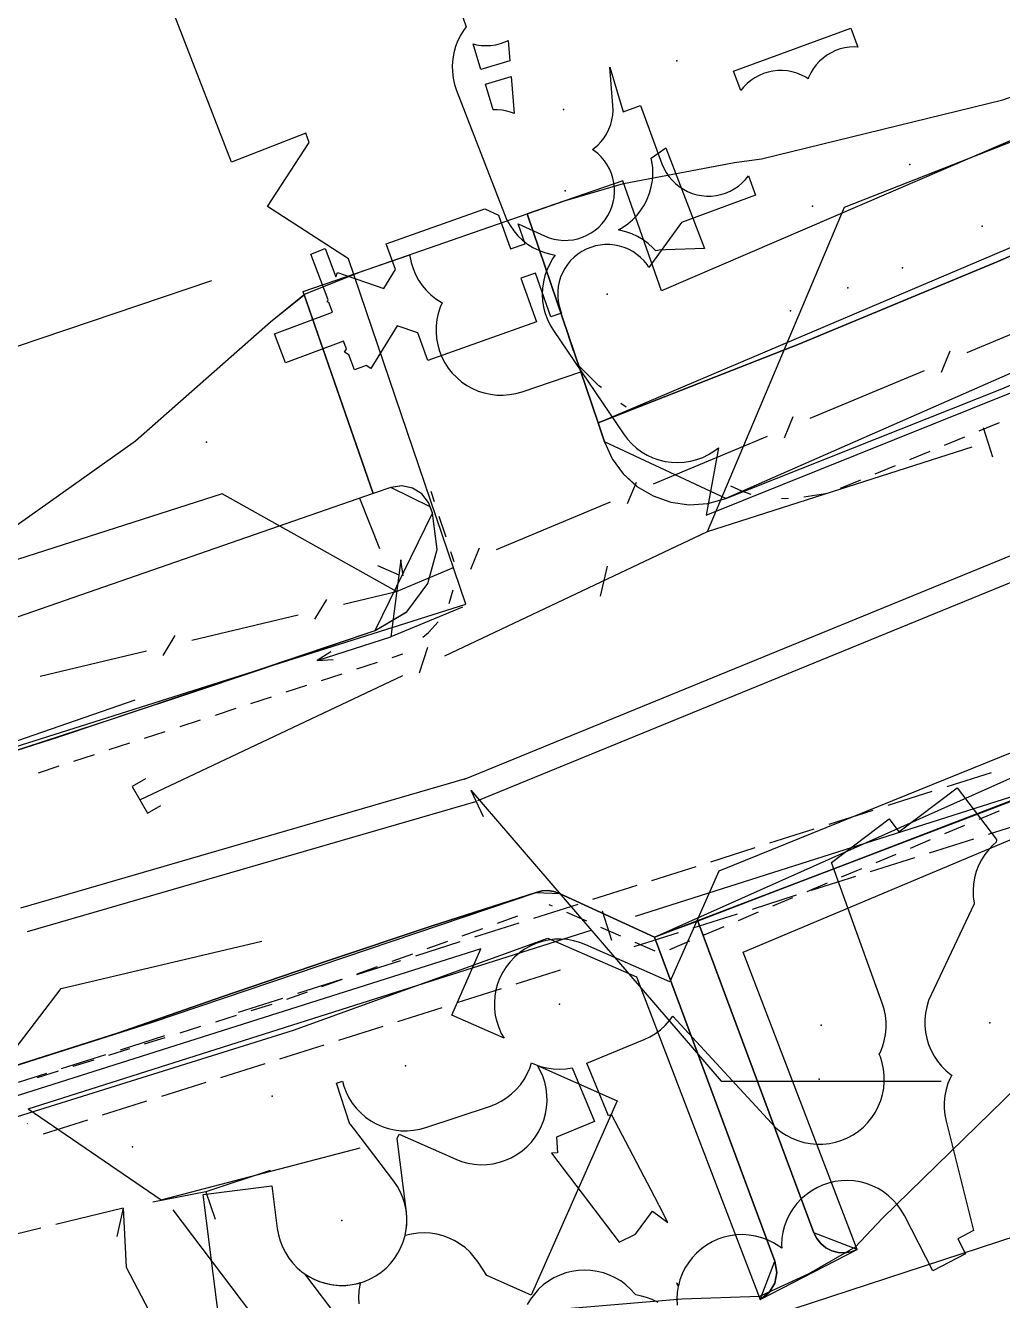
# Model space of a CAD drawing. Header units: metres. Extents: x -3782 to -2031, y 18790 to 19846.
# Drawn here: x -2331.41 to -2299.88, y 18831.63 to 18872.79 of the extents above; entities that cross this region are included whole.
import ezdxf

# ---------------------------------------------------------------- set-up
doc = ezdxf.new("R2010")
doc.units = ezdxf.units.M
for name, color, linetype in [('BENCH', 7, 'Continuous'), ('BOUNDARY', 7, 'Continuous'), ('CURB', 7, 'Continuous'), ('ELECTR_CABLE', 7, 'Continuous'), ('ELECTR_CABLE_COMM', 7, 'Continuous'), ('GAS', 7, 'Continuous'), ('GRASS', 7, 'Continuous'), ('GROUND', 7, 'Continuous'), ('OVERHEAD_POWER_LINE', 7, 'Continuous'), ('ROAD', 7, 'Continuous'), ('SEWER', 7, 'Continuous'), ('SIDEWALK_PATH', 7, 'Continuous'), ('TREE', 7, 'Continuous'), ('WATER_PIPELINE', 7, 'Continuous')]:
    doc.layers.add(name, color=color, linetype=linetype)

msp = doc.modelspace()

# ---------------------------------------------------------------- linework, layer by layer
at = {"layer": 'BENCH'}
msp.add_point((-2325.568, 18859.344), dxfattribs=at)
at = {"layer": 'BOUNDARY'}
for points in [[(-2334.767, 18854.483), (-2327.863, 18859.381), (-2323.503, 18863.228), (-2322.404, 18864.113), (-2320.598, 18864.841), (-2313.984, 18867.137), (-2312.111, 18867.686), (-2308.53, 18868.364), (-2307.656, 18868.486), (-2299.87, 18870.388), (-2292.313, 18873.059), (-2285.062, 18876.473), (-2278.188, 18880.596), (-2277.117, 18881.313), (-2275.371, 18882.247), (-2270.014, 18884.777)], [(-2266.719, 18856.689), (-2273.659, 18854.421), (-2280.364, 18851.531), (-2286.777, 18848.041), (-2292.845, 18843.981), (-2298.518, 18839.385), (-2303.749, 18834.29), (-2304.629, 18833.351), (-2306.124, 18832.483), (-2307.724, 18831.754), (-2310.227, 18831.674), (-2318.533, 18830.973), (-2326.722, 18829.413), (-2334.703, 18827.008)]]:
    msp.add_lwpolyline(points, dxfattribs=at)
at = {"layer": 'CURB'}
for points in [[(-2273.707, 18872.958), (-2308.808, 18857.517)], [(-2312.931, 18859.961), (-2287.317, 18870.857)], [(-2311.114, 18843.361), (-2257.576, 18867.274)], [(-2315.224, 18866.706), (-2312.931, 18859.961)], [(-2313.722, 18862.288), (-2313.888, 18862.776)], [(-2312.902, 18861.163), (-2313.556, 18861.799)], [(-2312.823, 18861.099), (-2312.902, 18861.163)], [(-2312.029, 18860.467), (-2312.194, 18860.587)], [(-2308.808, 18857.517), (-2312.724, 18859.352), (-2312.931, 18859.961)], [(-2299.984, 18859.964), (-2300.642, 18859.692)], [(-2301.104, 18859.501), (-2301.762, 18859.229)], [(-2302.224, 18859.038), (-2302.881, 18858.766)], [(-2303.343, 18858.575), (-2304.001, 18858.303)], [(-2320.128, 18853.255), (-2318.279, 18857.051), (-2318.347, 18857.251), (-2319.616, 18857.876), (-2320.191, 18857.681)], [(-2308.292, 18857.759), (-2308.644, 18857.921)], [(-2304.463, 18858.112), (-2305.121, 18857.84)], [(-2318.209, 18857.417), (-2318.317, 18857.751)], [(-2307.986, 18857.652), (-2308.292, 18857.759)], [(-2306.79, 18857.52), (-2307.006, 18857.509)], [(-2305.588, 18857.666), (-2306.292, 18857.566)], [(-2317.84, 18856.274), (-2318.056, 18856.942)], [(-2317.581, 18855.471), (-2317.687, 18855.799)], [(-2317.736, 18854.134), (-2317.606, 18854.568)], [(-2373.252, 18836.076), (-2330.309, 18849.841), (-2320.128, 18853.255)], [(-2318.406, 18853.195), (-2318.094, 18853.538)], [(-2318.588, 18853.043), (-2318.406, 18853.195)], [(-2319.575, 18852.391), (-2319.229, 18852.504)], [(-2320.717, 18852.019), (-2320.05, 18852.236)], [(-2321.859, 18851.647), (-2321.192, 18851.864)], [(-2323, 18851.274), (-2322.334, 18851.492)], [(-2324.142, 18850.902), (-2323.476, 18851.119)], [(-2326.426, 18850.157), (-2325.76, 18850.375)], [(-2325.284, 18850.53), (-2324.618, 18850.747)], [(-2327.568, 18849.785), (-2326.901, 18850.002)], [(-2328.71, 18849.413), (-2328.043, 18849.63)], [(-2329.852, 18849.04), (-2329.185, 18849.258)], [(-2330.994, 18848.668), (-2330.327, 18848.886)], [(-2300, 18847.43), (-2300.64, 18847.16)], [(-2299.991, 18847.434), (-2300, 18847.43)], [(-2301.101, 18846.966), (-2301.75, 18846.693)], [(-2302.211, 18846.499), (-2302.86, 18846.225)], [(-2303.321, 18846.031), (-2303.97, 18845.758)], [(-2304.431, 18845.564), (-2305.08, 18845.291)], [(-2305.541, 18845.097), (-2306.19, 18844.823)], [(-2370.322, 18826.934), (-2327.348, 18840.604), (-2314.929, 18844.804), (-2314.175, 18844.77), (-2311.114, 18843.361)], [(-2306.651, 18844.629), (-2307.3, 18844.356)], [(-2314.399, 18844.353), (-2314.515, 18844.404)], [(-2315.529, 18844.037), (-2316.191, 18843.798)], [(-2313.296, 18843.871), (-2313.941, 18844.153)], [(-2304.569, 18833.276), (-2305.966, 18833.816), (-2309.708, 18843.876)], [(-2307.761, 18844.162), (-2308.41, 18843.888)], [(-2316.662, 18843.628), (-2317.324, 18843.388)], [(-2312.193, 18843.388), (-2312.838, 18843.67)], [(-2307.701, 18831.657), (-2307.223, 18832.894), (-2311.114, 18843.361)], [(-2308.871, 18843.694), (-2309.52, 18843.421)], [(-2317.794, 18843.218), (-2318.457, 18842.979)], [(-2311.089, 18842.905), (-2311.735, 18843.187)], [(-2309.98, 18843.227), (-2310.63, 18842.953)], [(-2318.927, 18842.809), (-2319.589, 18842.569)], [(-2320.059, 18842.399), (-2320.722, 18842.16)], [(-2321.192, 18841.99), (-2321.854, 18841.75)], [(-2322.324, 18841.58), (-2322.987, 18841.34)], [(-2323.463, 18841.187), (-2324.135, 18840.977)], [(-2324.612, 18840.827), (-2325.284, 18840.617)], [(-2326.911, 18840.108), (-2327.583, 18839.898)], [(-2325.761, 18840.468), (-2326.434, 18840.258)], [(-2328.06, 18839.749), (-2328.733, 18839.539)], [(-2329.21, 18839.389), (-2329.882, 18839.179)], [(-2330.359, 18839.03), (-2331.032, 18838.82)]]:
    msp.add_lwpolyline(points, dxfattribs=at)
at = {"layer": 'ELECTR_CABLE'}
for points in [[(-2320.185, 18829.563), (-2322.398, 18832.489), (-2322.264, 18832.401), (-2322.081, 18832.306), (-2321.89, 18832.229), (-2321.692, 18832.171), (-2321.49, 18832.133), (-2321.284, 18832.114), (-2321.078, 18832.116), (-2320.873, 18832.139), (-2320.672, 18832.181), (-2320.475, 18832.243), (-2320.285, 18832.323), (-2320.105, 18832.422), (-2319.934, 18832.538), (-2319.776, 18832.671), (-2319.632, 18832.818), (-2319.503, 18832.978), (-2319.39, 18833.151), (-2319.295, 18833.334), (-2319.218, 18833.525), (-2319.16, 18833.723), (-2319.122, 18833.925), (-2319.103, 18834.13), (-2319.106, 18834.336), (-2319.128, 18834.541), (-2319.17, 18834.743), (-2319.232, 18834.94), (-2319.312, 18835.129), (-2319.411, 18835.31), (-2319.528, 18835.48), (-2320.785, 18837.141), (-2320.917, 18837.299), (-2320.94, 18837.322), (-2321.377, 18838.642), (-2321.186, 18838.705), (-2321.141, 18838.544), (-2321.067, 18838.352), (-2320.974, 18838.168), (-2320.864, 18837.994), (-2320.737, 18837.832), (-2320.594, 18837.682), (-2320.438, 18837.548), (-2320.27, 18837.43), (-2320.09, 18837.328), (-2319.902, 18837.245), (-2319.706, 18837.18), (-2319.505, 18837.135), (-2319.3, 18837.11), (-2319.094, 18837.105), (-2318.889, 18837.121), (-2318.686, 18837.156), (-2318.487, 18837.211), (-2316.433, 18837.892), (-2316.241, 18837.967), (-2316.057, 18838.059), (-2315.883, 18838.17), (-2315.721, 18838.297), (-2315.572, 18838.439), (-2315.437, 18838.595), (-2315.319, 18838.764), (-2315.217, 18838.943), (-2315.134, 18839.132), (-2315.079, 18839.299), (-2314.983, 18839.254), (-2314.789, 18839.184), (-2314.589, 18839.134), (-2314.385, 18839.104), (-2314.18, 18839.094), (-2313.974, 18839.104), (-2313.77, 18839.134), (-2313.77, 18839.134), (-2313.052, 18837.402), (-2314.269, 18836.898), (-2314.242, 18836.399), (-2314.431, 18836.389), (-2312.253, 18833.51), (-2311.719, 18833.768), (-2311.175, 18834.514), (-2310.675, 18834.15), (-2310.962, 18834.699), (-2310.994, 18834.73), (-2310.984, 18834.74), (-2312.494, 18837.633), (-2312.59, 18837.594), (-2313.292, 18839.289), (-2311.444, 18840.054), (-2311.258, 18840.142), (-2311.081, 18840.248), (-2310.916, 18840.371), (-2310.763, 18840.509), (-2310.625, 18840.662), (-2310.518, 18840.807), (-2307.336, 18837.35), (-2307.189, 18837.205), (-2307.029, 18837.076), (-2306.857, 18836.962), (-2306.674, 18836.867), (-2306.483, 18836.789), (-2306.286, 18836.731), (-2306.083, 18836.692), (-2305.878, 18836.674), (-2305.672, 18836.675), (-2305.467, 18836.697), (-2305.265, 18836.739), (-2305.068, 18836.8), (-2304.879, 18836.88), (-2304.698, 18836.979), (-2304.527, 18837.095), (-2304.369, 18837.227), (-2304.224, 18837.373), (-2304.095, 18837.534), (-2303.981, 18837.706), (-2303.886, 18837.888), (-2303.808, 18838.079), (-2303.75, 18838.277), (-2303.711, 18838.479), (-2303.693, 18838.685), (-2303.694, 18838.891), (-2303.716, 18839.096), (-2303.758, 18839.298), (-2303.819, 18839.494), (-2303.855, 18839.579), (-2303.831, 18839.624), (-2303.753, 18839.814), (-2303.693, 18840.012), (-2303.654, 18840.214), (-2303.634, 18840.419), (-2303.635, 18840.625), (-2303.656, 18840.83), (-2303.696, 18841.032), (-2303.757, 18841.229), (-2305.397, 18845.771), (-2303.535, 18847.18), (-2303.219, 18846.762), (-2301.34, 18848.184), (-2300.071, 18846.506), (-2300.074, 18846.489), (-2300.08, 18846.423), (-2300.179, 18846.337), (-2300.321, 18846.188), (-2300.447, 18846.025), (-2300.557, 18845.851), (-2300.65, 18845.666), (-2300.723, 18845.474), (-2300.778, 18845.275), (-2300.813, 18845.072), (-2300.828, 18844.867), (-2300.822, 18844.661), (-2300.797, 18844.456), (-2300.791, 18844.43), (-2302.182, 18841.498), (-2302.261, 18841.308), (-2302.321, 18841.111), (-2302.362, 18840.908), (-2302.382, 18840.703), (-2302.382, 18840.497), (-2302.363, 18840.292), (-2302.323, 18840.09), (-2302.263, 18839.893), (-2302.184, 18839.702), (-2302.087, 18839.52), (-2301.973, 18839.349), (-2301.843, 18839.189), (-2301.697, 18839.044), (-2301.538, 18838.913), (-2301.518, 18838.899), (-2301.559, 18838.823), (-2301.638, 18838.633), (-2301.698, 18838.436), (-2301.738, 18838.234), (-2301.758, 18838.029), (-2301.758, 18837.823), (-2301.738, 18837.617), (-2301.698, 18837.415), (-2300.816, 18833.89), (-2301.321, 18833.614), (-2301.073, 18833.134), (-2302.125, 18832.589), (-2303.044, 18834.366), (-2303.148, 18834.544), (-2303.268, 18834.711), (-2303.405, 18834.866), (-2303.556, 18835.006), (-2303.719, 18835.131), (-2303.895, 18835.239), (-2304.08, 18835.33), (-2304.273, 18835.402), (-2304.472, 18835.455), (-2304.676, 18835.488), (-2304.881, 18835.501), (-2305.087, 18835.493), (-2305.291, 18835.466), (-2305.492, 18835.418), (-2305.687, 18835.351), (-2305.874, 18835.266), (-2306.053, 18835.162), (-2306.22, 18835.042), (-2306.374, 18834.905), (-2306.515, 18834.755), (-2306.64, 18834.591), (-2306.748, 18834.415), (-2306.839, 18834.23), (-2306.911, 18834.037), (-2306.963, 18833.838), (-2306.996, 18833.635), (-2307.009, 18833.429), (-2307.005, 18833.314), (-2307.097, 18833.384), (-2307.273, 18833.493), (-2307.458, 18833.583), (-2307.651, 18833.655), (-2307.85, 18833.708), (-2308.054, 18833.741), (-2308.259, 18833.754), (-2308.465, 18833.747), (-2308.67, 18833.719), (-2308.87, 18833.672), (-2309.065, 18833.605), (-2309.252, 18833.519), (-2309.431, 18833.416), (-2309.598, 18833.295), (-2309.752, 18833.159), (-2309.893, 18833.008), (-2310.018, 18832.844), (-2310.126, 18832.669), (-2310.217, 18832.484), (-2310.289, 18832.291), (-2310.338, 18832.105), (-2310.368, 18832.163), (-2310.398, 18832.185), (-2310.344, 18832.074), (-2310.374, 18831.888), (-2310.387, 18831.682), (-2310.38, 18831.476)], [(-2323.514, 18835.827), (-2325.588, 18835.139)], [(-2325.588, 18835.139), (-2327.305, 18834.799)], [(-2325.588, 18835.139), (-2325.29, 18834.254)], [(-2328.261, 18834.609), (-2330.432, 18834.082)], [(-2328.261, 18834.609), (-2328.463, 18833.697)], [(-2328.261, 18834.609), (-2328.159, 18832.698)], [(-2321.63, 18827.92), (-2326.649, 18834.554)], [(-2330.918, 18833.964), (-2333.089, 18833.437)], [(-2328.159, 18832.698), (-2325.001, 18826.65)], [(-2310.996, 18831.566), (-2311.181, 18831.657), (-2311.374, 18831.729), (-2311.574, 18831.782), (-2311.713, 18831.805), (-2311.743, 18831.844), (-2311.881, 18831.996), (-2312.034, 18832.134), (-2312.2, 18832.257), (-2312.377, 18832.362), (-2312.564, 18832.45), (-2312.758, 18832.519), (-2312.958, 18832.568), (-2313.162, 18832.598), (-2313.368, 18832.608), (-2313.574, 18832.597), (-2313.777, 18832.566), (-2313.977, 18832.516), (-2314.171, 18832.446), (-2314.357, 18832.358), (-2314.534, 18832.251), (-2314.699, 18832.128), (-2314.851, 18831.989), (-2314.989, 18831.836), (-2315.112, 18831.67), (-2315.217, 18831.493)]]:
    msp.add_lwpolyline(points, dxfattribs=at)
at = {"layer": 'ELECTR_CABLE_COMM'}
for points in [[(-2301.016, 18862.236), (-2297.336, 18863.778)], [(-2301.85, 18861.599), (-2301.566, 18862.293)], [(-2306.081, 18860.114), (-2302.4, 18861.656)], [(-2306.914, 18859.478), (-2306.63, 18860.171)], [(-2311.145, 18857.992), (-2307.464, 18859.535)], [(-2311.979, 18857.356), (-2311.695, 18858.049)], [(-2325.069, 18857.666), (-2332.52, 18855.287)], [(-2319.433, 18854.52), (-2325.069, 18857.666)], [(-2320.637, 18857.526), (-2319.986, 18855.902)], [(-2316.209, 18855.871), (-2312.528, 18857.413)], [(-2317.043, 18855.234), (-2316.759, 18855.928)], [(-2320.052, 18855.353), (-2319.363, 18855.058)], [(-2319.433, 18854.52), (-2317.593, 18855.291)], [(-2321.152, 18854.112), (-2319.433, 18854.52)], [(-2322.078, 18853.619), (-2321.685, 18854.258)], [(-2326.049, 18852.949), (-2322.611, 18853.765)], [(-2326.975, 18852.456), (-2326.582, 18853.095)], [(-2330.945, 18851.786), (-2327.508, 18852.602)]]:
    msp.add_lwpolyline(points, dxfattribs=at)
at = {"layer": 'GAS'}
for points in [[(-2304.775, 18872.705), (-2304.551, 18872.095), (-2304.654, 18872.1), (-2304.811, 18872.093), (-2304.966, 18872.07), (-2305.119, 18872.033), (-2305.267, 18871.98), (-2305.409, 18871.913), (-2305.544, 18871.833), (-2305.67, 18871.74), (-2305.787, 18871.635), (-2305.892, 18871.519), (-2305.986, 18871.393), (-2306.067, 18871.258), (-2306.135, 18871.117), (-2306.152, 18871.07), (-2306.229, 18871.12), (-2306.368, 18871.193), (-2306.513, 18871.252), (-2306.664, 18871.296), (-2306.818, 18871.325), (-2306.975, 18871.339), (-2307.132, 18871.338), (-2307.288, 18871.321), (-2307.441, 18871.289), (-2307.591, 18871.242), (-2307.736, 18871.181), (-2307.874, 18871.105), (-2308.003, 18871.017), (-2308.124, 18870.916), (-2308.234, 18870.804), (-2308.328, 18870.688), (-2308.558, 18871.312)], [(-2316.713, 18871.371), (-2316.964, 18872.198), (-2316.86, 18872.172), (-2316.705, 18872.149), (-2316.548, 18872.141), (-2316.391, 18872.149), (-2316.236, 18872.172), (-2316.084, 18872.21), (-2315.936, 18872.263), (-2315.838, 18872.309), (-2315.784, 18871.652)], [(-2321.395, 18864.675), (-2321.346, 18864.817), (-2319.849, 18864.303), (-2319.472, 18864.914), (-2319.767, 18865.747), (-2316.592, 18866.872), (-2316.147, 18866.67), (-2315.759, 18865.576), (-2315.288, 18865.743), (-2315.515, 18866.384), (-2314.659, 18865.996), (-2314.513, 18865.938), (-2314.362, 18865.895), (-2314.207, 18865.867), (-2314.051, 18865.854), (-2313.894, 18865.856), (-2313.738, 18865.874), (-2313.584, 18865.907), (-2313.435, 18865.955), (-2313.291, 18866.018), (-2313.153, 18866.094), (-2313.024, 18866.183), (-2312.904, 18866.285), (-2312.795, 18866.397), (-2312.698, 18866.52), (-2312.612, 18866.652), (-2312.541, 18866.792), (-2312.483, 18866.938), (-2312.44, 18867.089), (-2312.412, 18867.243), (-2312.399, 18867.4), (-2312.401, 18867.557), (-2312.419, 18867.713), (-2312.452, 18867.866), (-2312.5, 18868.016), (-2312.563, 18868.16), (-2312.639, 18868.297), (-2312.728, 18868.426), (-2312.83, 18868.546), (-2312.943, 18868.655), (-2313.066, 18868.753), (-2313.113, 18868.784), (-2313.053, 18868.826), (-2312.935, 18868.93), (-2312.828, 18869.044), (-2312.733, 18869.169), (-2312.65, 18869.302), (-2312.581, 18869.443), (-2312.525, 18869.59), (-2312.485, 18869.742), (-2312.459, 18869.897), (-2312.449, 18870.054), (-2312.454, 18870.21), (-2312.556, 18871.446), (-2312.119, 18870.002), (-2311.561, 18870.207), (-2310.87, 18868.33), (-2310.809, 18868.186), (-2310.733, 18868.048), (-2310.645, 18867.918), (-2310.544, 18867.798), (-2310.432, 18867.688), (-2310.31, 18867.589), (-2310.179, 18867.503), (-2310.04, 18867.43), (-2309.894, 18867.372), (-2309.743, 18867.327), (-2309.589, 18867.298), (-2309.433, 18867.284), (-2309.276, 18867.286), (-2309.12, 18867.302), (-2308.966, 18867.334), (-2308.816, 18867.381), (-2308.671, 18867.443), (-2308.534, 18867.518), (-2308.404, 18867.606), (-2308.283, 18867.707), (-2308.173, 18867.819), (-2308.079, 18867.936), (-2307.849, 18867.311), (-2310.241, 18866.431), (-2311.288, 18864.981), (-2311.347, 18865.07), (-2311.446, 18865.192), (-2311.557, 18865.303), (-2311.678, 18865.403), (-2311.808, 18865.491), (-2311.946, 18865.565), (-2312.091, 18865.626), (-2312.241, 18865.672), (-2312.395, 18865.703), (-2312.552, 18865.719), (-2312.709, 18865.719), (-2312.865, 18865.704), (-2313.019, 18865.674), (-2313.169, 18865.629), (-2313.315, 18865.569), (-2313.453, 18865.496), (-2313.584, 18865.409), (-2313.706, 18865.31), (-2313.817, 18865.199), (-2313.917, 18865.078), (-2314.005, 18864.948), (-2314.079, 18864.809), (-2314.14, 18864.664), (-2314.186, 18864.514), (-2314.217, 18864.36), (-2314.233, 18864.204), (-2314.233, 18864.047), (-2314.218, 18863.891), (-2314.188, 18863.737), (-2314.143, 18863.586), (-2314.114, 18863.506), (-2314.453, 18863.386), (-2314.954, 18864.8), (-2315.425, 18864.633), (-2314.924, 18863.219), (-2318.431, 18861.976), (-2318.747, 18862.867), (-2319.416, 18863.097), (-2320.263, 18861.721), (-2320.414, 18861.814), (-2320.794, 18861.67), (-2320.98, 18862.162), (-2321.115, 18862.245), (-2321.051, 18862.349), (-2321.148, 18862.605), (-2323.018, 18861.899), (-2323.372, 18862.834), (-2321.501, 18863.541), (-2321.619, 18863.853), (-2321.671, 18863.871), (-2321.649, 18863.934), (-2322.208, 18865.412), (-2321.74, 18865.588)], [(-2316.568, 18870.892), (-2315.742, 18871.142), (-2315.644, 18869.952), (-2315.724, 18869.984), (-2315.875, 18870.027), (-2316.029, 18870.055), (-2316.186, 18870.068), (-2316.318, 18870.066)]]:
    msp.add_lwpolyline(points, close=True, dxfattribs=at)
at = {"layer": 'GRASS'}
for points in [[(-2287.317, 18870.857), (-2288.685, 18873.525), (-2291.434, 18872.412), (-2298.934, 18869.374), (-2310.886, 18864.226), (-2312.133, 18867.779), (-2315.224, 18866.706), (-2312.931, 18859.961), (-2306.453, 18862.508), (-2300.024, 18865.173), (-2293.645, 18867.957)], [(-2292.441, 18849.528), (-2282.503, 18853.831), (-2264.819, 18862.57), (-2265.135, 18863.334), (-2276.059, 18857.979), (-2287.134, 18852.948), (-2298.353, 18848.246), (-2309.708, 18843.876), (-2305.966, 18833.816), (-2305.871, 18833.626), (-2305.74, 18833.462), (-2305.578, 18833.329), (-2305.389, 18833.232), (-2305.184, 18833.177), (-2304.974, 18833.166), (-2304.767, 18833.199), (-2304.569, 18833.276), (-2308.252, 18842.87)]]:
    msp.add_lwpolyline(points, close=True, dxfattribs=at)
msp.add_lwpolyline([(-2342.141, 18834.297), (-2322.763, 18840.358), (-2314.55, 18843.328), (-2311.696, 18842.074), (-2307.701, 18831.657), (-2307.412, 18831.881), (-2307.228, 18832.185), (-2307.16, 18832.533), (-2307.223, 18832.894), (-2311.114, 18843.361), (-2314.175, 18844.77), (-2314.359, 18844.834), (-2314.549, 18844.86), (-2314.741, 18844.851), (-2314.929, 18844.804), (-2318.32, 18843.709), (-2321.703, 18842.586), (-2325.076, 18841.436), (-2328.439, 18840.257), (-2370.322, 18826.934)], dxfattribs=at)
at = {"layer": 'GROUND'}
msp.add_lwpolyline([(-2313.984, 18867.137), (-2312.111, 18867.686), (-2308.53, 18868.364), (-2307.656, 18868.486), (-2299.87, 18870.388), (-2292.313, 18873.059), (-2285.062, 18876.473), (-2278.188, 18880.596), (-2277.124, 18881.309), (-2274.955, 18876.938), (-2277.655, 18875.562), (-2280.357, 18874.212), (-2283.07, 18872.883), (-2285.793, 18871.577), (-2286.524, 18871.215), (-2287.311, 18870.845), (-2293.645, 18867.957), (-2300.024, 18865.173), (-2306.453, 18862.508), (-2312.931, 18859.961), (-2315.224, 18866.706)], close=True, dxfattribs=at)
for points in [[(-2334.767, 18854.483), (-2327.863, 18859.381), (-2323.503, 18863.228), (-2322.419, 18864.1), (-2320.191, 18857.681), (-2332.717, 18853.333)], [(-2370.322, 18826.934), (-2328.439, 18840.257), (-2325.076, 18841.436), (-2321.703, 18842.586), (-2318.32, 18843.709), (-2314.929, 18844.804), (-2314.741, 18844.851), (-2314.549, 18844.86), (-2314.359, 18844.834), (-2314.175, 18844.77), (-2311.114, 18843.361), (-2299.395, 18847.826), (-2287.82, 18852.646), (-2276.397, 18857.816), (-2265.135, 18863.334)], [(-2298.518, 18839.385), (-2303.749, 18834.29), (-2304.629, 18833.351), (-2304.938, 18833.172), (-2304.974, 18833.166), (-2305.184, 18833.177), (-2305.389, 18833.232), (-2305.578, 18833.329), (-2305.74, 18833.462), (-2305.871, 18833.626), (-2305.966, 18833.816), (-2309.708, 18843.876), (-2310.059, 18843.747), (-2310.411, 18843.618), (-2310.763, 18843.489), (-2311.114, 18843.361), (-2307.223, 18832.894), (-2307.16, 18832.533), (-2307.228, 18832.185), (-2307.4, 18831.902), (-2307.724, 18831.754), (-2310.227, 18831.674), (-2318.533, 18830.973)]]:
    msp.add_lwpolyline(points, dxfattribs=at)
at = {"layer": 'OVERHEAD_POWER_LINE'}
for points in [[(-2319.295, 18855.538), (-2319.617, 18853.059)], [(-2319.226, 18855.026), (-2319.295, 18855.538)], [(-2317.307, 18854.014), (-2319.617, 18853.059)], [(-2321.996, 18852.29), (-2319.617, 18853.059)], [(-2321.562, 18852.571), (-2321.996, 18852.29)], [(-2321.996, 18852.29), (-2321.478, 18852.317)], [(-2300, 18833.536), (-2282.747, 18839.187)], [(-2369.972, 18810.622), (-2300, 18833.536)]]:
    msp.add_lwpolyline(points, dxfattribs=at)
at = {"layer": 'ROAD'}
for points in [[(-2373.259, 18836.095), (-2331.399, 18849.492), (-2328.576, 18850.415), (-2328.575, 18850.415), (-2325.756, 18851.349), (-2322.94, 18852.296), (-2320.13, 18853.255), (-2320.128, 18853.255), (-2319.111, 18853.857), (-2319.109, 18853.86), (-2318.424, 18854.771), (-2318.422, 18854.775), (-2318.127, 18855.875), (-2318.127, 18855.879), (-2318.279, 18857.051), (-2318.28, 18857.053), (-2318.402, 18857.39), (-2318.403, 18857.393), (-2318.623, 18857.672), (-2318.625, 18857.675), (-2318.919, 18857.856), (-2318.922, 18857.857), (-2319.26, 18857.928), (-2319.263, 18857.928), (-2319.615, 18857.877), (-2319.617, 18857.876), (-2320.19, 18857.682), (-2320.191, 18857.681), (-2320.192, 18857.682), (-2322.453, 18864.196), (-2322.453, 18864.197), (-2322.452, 18864.198), (-2319.012, 18865.392), (-2319.007, 18865.342), (-2318.965, 18865.14), (-2318.904, 18864.943), (-2318.824, 18864.754), (-2318.725, 18864.572), (-2318.609, 18864.402), (-2318.478, 18864.244), (-2318.331, 18864.099), (-2318.17, 18863.969), (-2317.998, 18863.856), (-2317.965, 18863.839), (-2318.027, 18863.694), (-2318.09, 18863.498), (-2318.134, 18863.297), (-2318.157, 18863.092), (-2318.16, 18862.886), (-2318.143, 18862.681), (-2318.106, 18862.478), (-2318.05, 18862.28), (-2317.974, 18862.088), (-2317.88, 18861.905), (-2317.768, 18861.732), (-2317.64, 18861.57), (-2317.496, 18861.422), (-2317.339, 18861.289), (-2317.17, 18861.172), (-2316.989, 18861.072), (-2316.8, 18860.99), (-2316.604, 18860.927), (-2316.403, 18860.884), (-2316.198, 18860.86), (-2315.992, 18860.857), (-2315.786, 18860.874), (-2315.584, 18860.911), (-2315.386, 18860.967), (-2313.492, 18861.611), (-2312.931, 18859.961), (-2312.725, 18859.353), (-2312.724, 18859.352), (-2312.473, 18858.802), (-2312.472, 18858.8), (-2312.12, 18858.317), (-2312.118, 18858.316), (-2311.677, 18857.913), (-2311.676, 18857.912), (-2311.158, 18857.602), (-2311.156, 18857.601), (-2310.586, 18857.401), (-2310.584, 18857.401), (-2309.992, 18857.32), (-2309.99, 18857.32), (-2309.393, 18857.358), (-2309.391, 18857.358), (-2308.809, 18857.517), (-2308.807, 18857.517), (-2299.897, 18861.063), (-2291.074, 18864.82)], [(-2265.135, 18863.334), (-2276.397, 18857.817), (-2276.397, 18857.816), (-2287.82, 18852.646), (-2299.395, 18847.826), (-2311.114, 18843.361), (-2311.115, 18843.361), (-2314.175, 18844.77), (-2314.176, 18844.77), (-2314.358, 18844.833), (-2314.36, 18844.834), (-2314.548, 18844.861), (-2314.55, 18844.861), (-2314.74, 18844.851), (-2314.742, 18844.851), (-2314.929, 18844.804), (-2318.321, 18843.709), (-2321.703, 18842.587), (-2321.703, 18842.586), (-2325.076, 18841.436), (-2328.439, 18840.257), (-2370.322, 18826.935)]]:
    msp.add_lwpolyline(points, dxfattribs=at)
at = {"layer": 'SEWER'}
for points in [[(-2304.979, 18866.93), (-2298.019, 18869.662)], [(-2309.395, 18856.457), (-2304.979, 18866.93)], [(-2332.477, 18862.165), (-2325.395, 18864.562)], [(-2300.499, 18859.813), (-2300.197, 18858.869)], [(-2309.395, 18856.457), (-2300.855, 18859.191)], [(-2292.684, 18858.508), (-2317.249, 18848.447)], [(-2292.325, 18857.791), (-2316.819, 18847.759)], [(-2317.882, 18852.444), (-2309.395, 18856.457)], [(-2312.642, 18855.338), (-2312.869, 18854.364)], [(-2318.694, 18851.89), (-2318.424, 18852.723)], [(-2327.724, 18847.79), (-2319.238, 18851.803)], [(-2334.932, 18848.575), (-2327.876, 18851.025)], [(-2311.725, 18844.04), (-2293.556, 18849.814)], [(-2317.179, 18848.477), (-2331.576, 18844.299)], [(-2327.542, 18848.473), (-2327.974, 18848.223)], [(-2300.248, 18848.666), (-2301.677, 18848.211)], [(-2327.974, 18848.223), (-2327.474, 18847.357)], [(-2317.034, 18848.103), (-2308.954, 18838.704)], [(-2317.034, 18848.103), (-2316.637, 18847.257)], [(-2302.154, 18848.059), (-2303.583, 18847.604)], [(-2316.889, 18847.728), (-2331.357, 18843.529)], [(-2327.474, 18847.357), (-2327.041, 18847.607)], [(-2304.059, 18847.452), (-2305.488, 18846.997)], [(-2300.326, 18846.684), (-2298.896, 18847.137)], [(-2305.965, 18846.845), (-2307.394, 18846.39)], [(-2307.871, 18846.238), (-2309.3, 18845.783)], [(-2302.232, 18846.079), (-2300.803, 18846.533)], [(-2304.139, 18845.475), (-2302.709, 18845.928)], [(-2309.776, 18845.631), (-2311.205, 18845.176)], [(-2311.682, 18845.024), (-2313.111, 18844.569)], [(-2306.045, 18844.87), (-2304.616, 18845.324)], [(-2307.952, 18844.266), (-2306.522, 18844.719)], [(-2313.588, 18844.417), (-2315.017, 18843.962)], [(-2312.798, 18844.207), (-2312.498, 18843.263)], [(-2315.493, 18843.81), (-2316.922, 18843.355)], [(-2309.858, 18843.661), (-2308.428, 18844.115)], [(-2331.324, 18837.811), (-2313.155, 18843.585)], [(-2311.765, 18843.057), (-2310.335, 18843.51)], [(-2330.26, 18841.698), (-2323.785, 18843.226)], [(-2317.399, 18843.203), (-2318.828, 18842.748)], [(-2319.305, 18842.596), (-2320.734, 18842.141)], [(-2315.578, 18841.848), (-2314.148, 18842.301)], [(-2321.21, 18841.989), (-2322.639, 18841.534)], [(-2332.651, 18838.581), (-2330.26, 18841.698)], [(-2323.116, 18841.382), (-2324.545, 18840.927)], [(-2317.484, 18841.243), (-2316.054, 18841.696)], [(-2319.39, 18840.638), (-2317.961, 18841.092)], [(-2321.297, 18840.034), (-2319.867, 18840.487)], [(-2326.927, 18840.168), (-2328.356, 18839.713)], [(-2323.203, 18839.429), (-2321.774, 18839.883)], [(-2328.833, 18839.561), (-2330.262, 18839.106)], [(-2325.11, 18838.825), (-2323.68, 18839.278)], [(-2330.738, 18838.954), (-2331.655, 18838.663)], [(-2327.016, 18838.22), (-2325.586, 18838.674)], [(-2308.954, 18838.704), (-2301.86, 18838.704)], [(-2328.923, 18837.616), (-2327.493, 18838.069)], [(-2331.324, 18837.811), (-2327.029, 18834.879)], [(-2331.356, 18837.332), (-2331.352, 18837.342)], [(-2330.829, 18837.011), (-2329.399, 18837.465)], [(-2327.029, 18834.879), (-2320.611, 18836.555)]]:
    msp.add_lwpolyline(points, dxfattribs=at)
at = {"layer": 'SIDEWALK_PATH'}
for points in [[(-2283.07, 18872.883), (-2285.793, 18871.577), (-2286.524, 18871.215), (-2287.311, 18870.845), (-2293.645, 18867.957), (-2300.024, 18865.173), (-2306.453, 18862.508), (-2312.931, 18859.961), (-2312.724, 18859.352), (-2312.472, 18858.801), (-2312.119, 18858.316), (-2311.676, 18857.912), (-2311.157, 18857.601), (-2310.585, 18857.4), (-2309.991, 18857.319), (-2309.392, 18857.358), (-2308.808, 18857.517), (-2299.897, 18861.063), (-2291.073, 18864.82), (-2282.342, 18868.786), (-2273.707, 18872.958)], [(-2338.029, 18847.37), (-2331.399, 18849.492), (-2328.575, 18850.414), (-2325.756, 18851.349), (-2322.94, 18852.296), (-2320.128, 18853.255), (-2319.11, 18853.858), (-2318.423, 18854.773), (-2318.126, 18855.877), (-2318.279, 18857.051), (-2318.402, 18857.392), (-2318.623, 18857.674), (-2318.92, 18857.857), (-2319.261, 18857.928), (-2319.616, 18857.876), (-2320.191, 18857.681), (-2332.717, 18853.333)]]:
    msp.add_lwpolyline(points, dxfattribs=at)
msp.add_lwpolyline([(-2305.966, 18833.816), (-2309.708, 18843.876), (-2310.059, 18843.747), (-2310.411, 18843.618), (-2310.763, 18843.489), (-2311.114, 18843.361), (-2307.223, 18832.894), (-2307.16, 18832.533), (-2307.228, 18832.185), (-2307.412, 18831.881), (-2307.701, 18831.657), (-2304.569, 18833.276), (-2304.767, 18833.199), (-2304.974, 18833.166), (-2305.184, 18833.177), (-2305.389, 18833.232), (-2305.578, 18833.329), (-2305.74, 18833.462), (-2305.871, 18833.626)], close=True, dxfattribs=at)
at = {"layer": 'TREE'}
for p in [(-2310.386, 18871.647), (-2314.049, 18870.079), (-2302.866, 18868.304), (-2313.998, 18867.452), (-2306.015, 18866.958), (-2300.537, 18866.314), (-2303.107, 18864.966), (-2312.634, 18864.121), (-2304.868, 18864.319), (-2306.724, 18863.579), (-2314.18, 18841.194), (-2305.732, 18840.515), (-2300.284, 18840.597), (-2319.148, 18839.205), (-2305.791, 18838.772), (-2323.453, 18838.228), (-2327.956, 18836.592), (-2321.202, 18834.213)]:
    msp.add_point(p, dxfattribs=at)
at = {"layer": 'WATER_PIPELINE'}
for points in [[(-2345.044, 18845.298), (-2317.204, 18854.108), (-2320.986, 18865.26), (-2323.597, 18866.945), (-2322.26, 18869.017), (-2322.361, 18869.315), (-2324.769, 18868.383), (-2326.885, 18873.855), (-2324.247, 18874.876), (-2325.422, 18878.341), (-2326.757, 18878.344), (-2327.396, 18878.156), (-2327.452, 18878.346), (-2328.25, 18878.348), (-2327.187, 18875.542), (-2334.463, 18872.787)], [(-2317.658, 18874.13), (-2317.189, 18872.745), (-2317.255, 18872.66), (-2317.365, 18872.486), (-2317.458, 18872.302), (-2317.532, 18872.11), (-2317.587, 18871.911), (-2317.623, 18871.708), (-2317.638, 18871.503), (-2317.633, 18871.296), (-2317.608, 18871.092), (-2317.563, 18870.891), (-2317.498, 18870.695), (-2315.957, 18866.698), (-2315.874, 18866.509), (-2315.772, 18866.33), (-2315.654, 18866.161), (-2315.519, 18866.005), (-2315.37, 18865.863), (-2315.208, 18865.736), (-2315.034, 18865.626), (-2314.849, 18865.533), (-2314.657, 18865.459), (-2314.459, 18865.404), (-2314.313, 18865.379), (-2314.389, 18865.276), (-2314.494, 18865.098), (-2314.58, 18864.911), (-2314.649, 18864.717), (-2314.697, 18864.516), (-2314.726, 18864.312), (-2314.735, 18864.106), (-2314.723, 18863.901), (-2314.692, 18863.697), (-2314.64, 18863.497), (-2314.569, 18863.304), (-2314.48, 18863.118), (-2314.373, 18862.942), (-2312.108, 18859.603), (-2311.984, 18859.438), (-2311.845, 18859.286), (-2311.691, 18859.149), (-2311.525, 18859.027), (-2311.348, 18858.923), (-2311.161, 18858.836), (-2310.966, 18858.768), (-2310.766, 18858.719), (-2310.562, 18858.69), (-2310.356, 18858.682), (-2310.15, 18858.693), (-2309.947, 18858.725), (-2309.747, 18858.776), (-2309.553, 18858.847), (-2309.368, 18858.936), (-2309.192, 18859.043), (-2309.047, 18859.153), (-2309.445, 18856.984), (-2291.148, 18864.33)], [(-2290.062, 18853.176), (-2309.037, 18845.493), (-2310.62, 18841.915), (-2313.33, 18843.114), (-2313.522, 18843.188), (-2313.721, 18843.243), (-2313.924, 18843.278), (-2314.13, 18843.293), (-2314.336, 18843.288), (-2314.54, 18843.263), (-2314.741, 18843.217), (-2314.937, 18843.153), (-2315.125, 18843.069), (-2315.304, 18842.967), (-2315.473, 18842.849), (-2315.629, 18842.714), (-2315.771, 18842.564), (-2315.898, 18842.402), (-2316.008, 18842.228), (-2316.1, 18842.044), (-2316.174, 18841.851), (-2316.229, 18841.653), (-2316.264, 18841.45), (-2316.279, 18841.244), (-2316.274, 18841.038), (-2316.249, 18840.833), (-2316.203, 18840.632), (-2316.139, 18840.437), (-2316.055, 18840.248), (-2315.967, 18840.094), (-2317.657, 18840.841), (-2316.711, 18842.979), (-2332.516, 18837.975)], [(-2324.921, 18829.094), (-2325.675, 18835.047), (-2323.46, 18835.327), (-2323.285, 18833.949), (-2323.249, 18833.746), (-2323.194, 18833.548), (-2323.119, 18833.356), (-2323.026, 18833.172), (-2322.915, 18832.998), (-2322.788, 18832.836), (-2322.645, 18832.687), (-2322.489, 18832.553), (-2322.32, 18832.435), (-2322.14, 18832.334), (-2321.952, 18832.251), (-2321.756, 18832.187), (-2321.554, 18832.143), (-2321.35, 18832.118), (-2321.144, 18832.114), (-2320.938, 18832.129), (-2320.735, 18832.165), (-2320.599, 18832.203), (-2320.617, 18832.135), (-2320.649, 18831.931), (-2320.66, 18831.726), (-2320.652, 18831.52)]]:
    msp.add_lwpolyline(points, dxfattribs=at)
for points in [[(-2309.494, 18865.591), (-2310.76, 18865.551), (-2310.965, 18865.534), (-2311.068, 18865.516), (-2311.16, 18865.616), (-2311.314, 18865.753), (-2311.48, 18865.875), (-2311.658, 18865.98), (-2311.845, 18866.066), (-2312.039, 18866.135), (-2312.239, 18866.183), (-2312.277, 18866.189), (-2312.14, 18866.266), (-2311.972, 18866.384), (-2311.816, 18866.519), (-2311.674, 18866.668), (-2311.547, 18866.831), (-2311.436, 18867.005), (-2311.344, 18867.189), (-2311.269, 18867.381), (-2311.214, 18867.58), (-2311.179, 18867.783), (-2311.164, 18867.988), (-2311.169, 18868.194), (-2311.194, 18868.399), (-2311.218, 18868.506), (-2310.744, 18868.837)], [(-2315.096, 18831.801), (-2316.522, 18832.432), (-2316.806, 18832.864), (-2316.927, 18833.03), (-2317.065, 18833.184), (-2317.216, 18833.323), (-2317.381, 18833.447), (-2317.557, 18833.555), (-2317.742, 18833.644), (-2317.936, 18833.715), (-2318.135, 18833.767), (-2318.339, 18833.798), (-2318.545, 18833.81), (-2318.751, 18833.801), (-2318.955, 18833.773), (-2319.155, 18833.724), (-2319.162, 18833.722), (-2319.132, 18833.86), (-2319.107, 18834.065), (-2319.103, 18834.271), (-2319.118, 18834.476), (-2319.42, 18836.857), (-2319.356, 18837), (-2317.527, 18836.191), (-2317.335, 18836.117), (-2317.136, 18836.062), (-2316.933, 18836.027), (-2316.727, 18836.012), (-2316.521, 18836.018), (-2316.317, 18836.043), (-2316.116, 18836.088), (-2315.92, 18836.153), (-2315.732, 18836.237), (-2315.553, 18836.338), (-2315.384, 18836.457), (-2315.228, 18836.592), (-2315.086, 18836.741), (-2314.959, 18836.904), (-2314.849, 18837.078), (-2314.757, 18837.262), (-2314.683, 18837.454), (-2314.628, 18837.653), (-2314.593, 18837.856), (-2314.578, 18838.062), (-2314.583, 18838.268), (-2314.608, 18838.472), (-2314.654, 18838.673), (-2314.718, 18838.869), (-2314.802, 18839.057), (-2314.89, 18839.211), (-2312.32, 18838.074)]]:
    msp.add_lwpolyline(points, close=True, dxfattribs=at)

doc.saveas('drawing.dxf')
